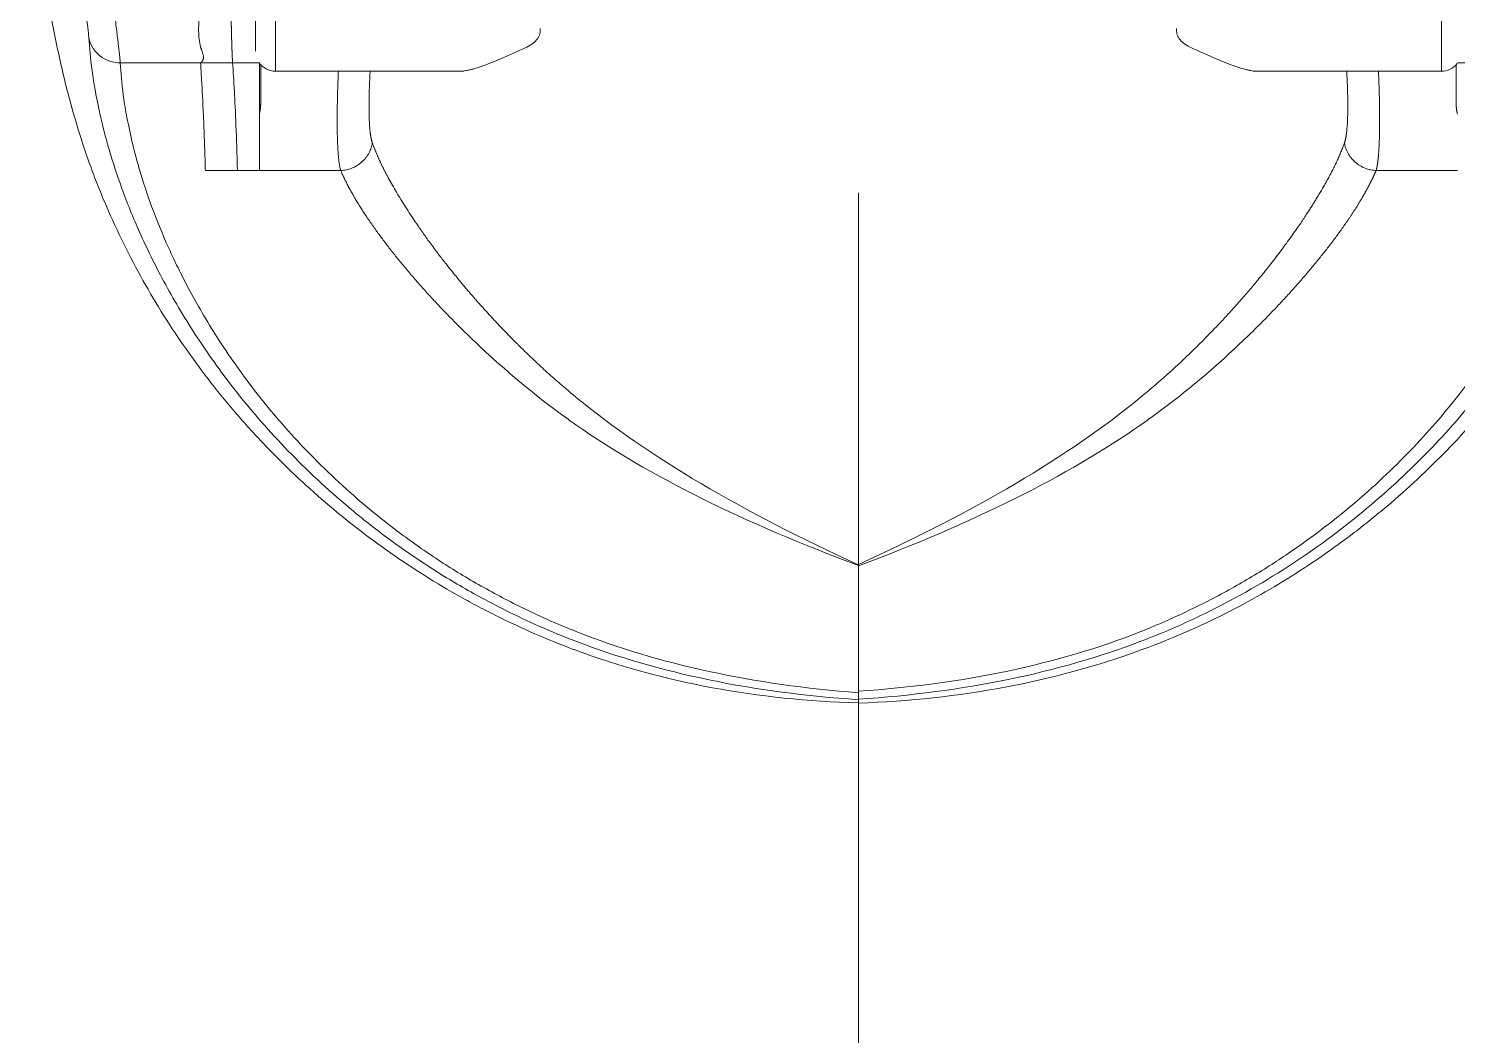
# Model space of a CAD drawing. Extents: x 3349 to 5808, y -3 to 827.
# Drawn here: x 3847.15 to 3882.69, y 324.64 to 349.69 of the extents above; entities that cross this region are included whole.
import ezdxf

# ---------------------------------------------------------------- set-up
doc = ezdxf.new("R2010")
doc.units = 0
doc.header["$LTSCALE"] = 4
doc.header["$MEASUREMENT"] = 0
doc.linetypes.add('CENTER2', pattern=[28.575, 19.05, -3.175, 3.175, -3.175])
doc.layers.add('1', color=7, linetype='CONTINUOUS')
doc.layers.add('Cneter', color=1, linetype='CENTER2', lineweight=13)

msp = doc.modelspace()

# ---------------------------------------------------------------- linework, layer by layer
at = {"layer": '1', "color": 7, "linetype": 'Continuous', "lineweight": 13}
for p, q in [((3882.287, 348.624), (3882.287, 359.71)), ((3853.288, 358.644), (3853.288, 348.624))]:
    msp.add_line(p, q, dxfattribs=at)
at = {"layer": '1', "color": 7, "linetype": 'Continuous', "lineweight": 18}
for p, q in [((3853.288, 348.624), (3857.975, 348.624)), ((3877.6, 348.624), (3882.287, 348.624))]:
    msp.add_line(p, q, dxfattribs=at)
for centre, start, end in [((3853.288, 349.124), 214.4363, 270), ((3882.287, 349.124), 270, 322.0889)]:
    msp.add_arc(centre, 0.5, start, end, dxfattribs=at)
for points, knots in [([(3867.787, 332.904), (3870.315, 332.996), (3872.652, 333.434), (3874.797, 334.217), (3875.118, 334.334), (3875.435, 334.459), (3876.373, 334.858), (3876.983, 335.155), (3878.168, 335.809), (3878.743, 336.166), (3879.583, 336.746), (3879.859, 336.946), (3880.198, 337.206), (3880.266, 337.259), (3880.401, 337.365), (3880.468, 337.418), (3880.668, 337.579), (3880.8, 337.688), (3881.452, 338.24), (3881.949, 338.704), (3882.894, 339.676), (3883.343, 340.184), (3883.978, 340.979), (3884.388, 341.521), (3884.774, 342.085), (3885.006, 342.446), (3885.052, 342.518), (3885.143, 342.664), (3885.278, 342.882), (3885.408, 343.103), (3885.663, 343.546), (3885.824, 343.845), (3886.282, 344.752), (3886.555, 345.371), (3886.852, 346.161), (3886.909, 346.32), (3887.02, 346.64), (3887.179, 347.122), (3887.319, 347.612), (3887.449, 348.106), (3887.512, 348.354), (3887.57, 348.604), (3887.609, 348.771), (3887.628, 348.854), (3887.72, 349.273), (3887.787, 349.607), (3887.911, 350.278), (3887.967, 350.613), (3888.073, 351.285), (3888.121, 351.621), (3888.256, 352.63), (3888.332, 353.303), (3888.42, 354.145), (3888.437, 354.313), (3888.47, 354.65), (3888.52, 355.155), (3888.628, 356.335), (3888.711, 357.346), (3888.862, 359.371), (3888.945, 360.721), (3889.14, 364.775), (3889.202, 367.482), (3889.206, 371.548), (3889.193, 372.904), (3889.156, 374.6), (3889.148, 374.939), (3889.129, 375.618), (3889.097, 376.635), (3889.056, 377.652), (3888.959, 379.686), (3888.874, 381.04), (3888.674, 383.746), (3888.558, 385.098), (3888.429, 386.45)], [-0.116969, -0.116969, -0.116969, -0.116969, 0, 0, 0, 0.017509, 0.017509, 0.052598, 0.052598, 0.087687, 0.087687, 0.105232, 0.105232, 0.109618, 0.109618, 0.114004, 0.114004, 0.122776, 0.122776, 0.157865, 0.157865, 0.192954, 0.192954, 0.210499, 0.228043, 0.228043, 0.232429, 0.232429, 0.236815, 0.245588, 0.245588, 0.263132, 0.263132, 0.298221, 0.298221, 0.306993, 0.306993, 0.315765, 0.33331, 0.33331, 0.342082, 0.346468, 0.346468, 0.350854, 0.350854, 0.368399, 0.368399, 0.385943, 0.385943, 0.403488, 0.403488, 0.438577, 0.438577, 0.447349, 0.447349, 0.456121, 0.473666, 0.508755, 0.508755, 0.578933, 0.578933, 0.719288, 0.719288, 0.789466, 0.789466, 0.807011, 0.807011, 0.824555, 0.859644, 0.859644, 0.929822, 0.929822, 1, 1, 1, 1]), ([(3849.427, 348.831), (3849.427, 348.833), (3849.426, 348.84), (3849.425, 348.854), (3849.423, 348.875), (3849.42, 348.904), (3849.417, 348.943), (3849.412, 348.994), (3849.405, 349.058), (3849.396, 349.138), (3849.384, 349.236), (3849.37, 349.357), (3849.353, 349.501), (3849.332, 349.675), (3849.307, 349.88), (3849.278, 350.123), (3849.246, 350.405), (3849.209, 350.733), (3849.169, 351.111), (3849.126, 351.542), (3849.079, 352.031), (3849.03, 352.582), (3848.978, 353.201), (3848.922, 353.881), (3848.866, 354.614), (3848.809, 355.384), (3848.753, 356.19), (3848.698, 357.028), (3848.644, 357.899), (3848.593, 358.801), (3848.553, 359.567), (3848.523, 360.179), (3848.502, 360.627), (3848.481, 361.079), (3848.462, 361.534), (3848.443, 361.992), (3848.425, 362.453), (3848.408, 362.917), (3848.391, 363.384), (3848.375, 363.855), (3848.361, 364.329), (3848.347, 364.806), (3848.334, 365.285), (3848.321, 365.766), (3848.31, 366.249), (3848.299, 366.733), (3848.29, 367.216), (3848.283, 367.577), (3848.279, 367.833), (3848.277, 368), (3848.274, 368.217), (3848.271, 368.482), (3848.268, 368.796), (3848.265, 369.16), (3848.262, 369.572), (3848.26, 370.032), (3848.258, 370.54), (3848.258, 371.245), (3848.261, 372.077), (3848.267, 372.967), (3848.275, 373.706), (3848.284, 374.287), (3848.293, 374.901), (3848.307, 375.728), (3848.334, 376.938), (3848.378, 378.48), (3848.417, 379.593), (3848.441, 380.23), (3848.445, 380.339), (3848.449, 380.448), (3848.453, 380.555), (3848.457, 380.662), (3848.461, 380.767), (3848.466, 380.872), (3848.47, 380.976), (3848.474, 381.079), (3848.478, 381.181), (3848.482, 381.283), (3848.486, 381.383), (3848.491, 381.482), (3848.495, 381.581), (3848.499, 381.678), (3848.503, 381.775), (3848.507, 381.871), (3848.511, 381.965), (3848.515, 382.059), (3848.519, 382.152), (3848.523, 382.244), (3848.527, 382.335), (3848.531, 382.425), (3848.535, 382.514), (3848.539, 382.602), (3848.543, 382.689), (3848.547, 382.775), (3848.551, 382.861), (3848.555, 382.945), (3848.558, 383.028), (3848.562, 383.111), (3848.566, 383.192), (3848.569, 383.272), (3848.573, 383.352), (3848.577, 383.43), (3848.58, 383.508), (3848.584, 383.584), (3848.587, 383.659), (3848.59, 383.734), (3848.594, 383.807), (3848.597, 383.88), (3848.6, 383.951), (3848.603, 384.022), (3848.607, 384.091), (3848.61, 384.159), (3848.613, 384.227), (3848.616, 384.293), (3848.619, 384.358), (3848.621, 384.423), (3848.624, 384.486), (3848.627, 384.548), (3848.63, 384.61), (3848.632, 384.67), (3848.635, 384.729), (3848.637, 384.787), (3848.64, 384.845), (3848.642, 384.901), (3848.644, 384.956), (3848.646, 385.01), (3848.648, 385.063), (3848.651, 385.116), (3848.653, 385.167), (3848.654, 385.217), (3848.656, 385.266), (3848.658, 385.314), (3848.66, 385.361), (3848.661, 385.408), (3848.663, 385.453), (3848.665, 385.497), (3848.666, 385.54), (3848.667, 385.582), (3848.669, 385.623), (3848.67, 385.663), (3848.671, 385.702), (3848.672, 385.741), (3848.673, 385.778), (3848.674, 385.814), (3848.675, 385.849), (3848.675, 385.883), (3848.676, 385.916), (3848.677, 385.948), (3848.677, 385.979), (3848.678, 386.009), (3848.678, 386.038), (3848.678, 386.066), (3848.678, 386.093), (3848.679, 386.119), (3848.679, 386.144), (3848.678, 386.168), (3848.678, 386.191), (3848.678, 386.213), (3848.678, 386.234), (3848.677, 386.254), (3848.677, 386.273), (3848.676, 386.291), (3848.676, 386.302), (3848.676, 386.307)], [0, 0, 0, 0, 0.00099, 0.002837, 0.005539, 0.009095, 0.0135, 0.018752, 0.024849, 0.031786, 0.039564, 0.048182, 0.057642, 0.067949, 0.079107, 0.09112, 0.103993, 0.117734, 0.13235, 0.147828, 0.164129, 0.181242, 0.199199, 0.218109, 0.23702, 0.255925, 0.274805, 0.29363, 0.312461, 0.331392, 0.350379, 0.359268, 0.368144, 0.376998, 0.385827, 0.394638, 0.403437, 0.412231, 0.421028, 0.429834, 0.438657, 0.447499, 0.456356, 0.465222, 0.47409, 0.482954, 0.491808, 0.500646, 0.502803, 0.505861, 0.509821, 0.514683, 0.520445, 0.527111, 0.534686, 0.543173, 0.55257, 0.562872, 0.582437, 0.59932, 0.613535, 0.625086, 0.633277, 0.649819, 0.674719, 0.707978, 0.749589, 0.7523, 0.755009, 0.757716, 0.760421, 0.763123, 0.765823, 0.768521, 0.771217, 0.77391, 0.776601, 0.77929, 0.781977, 0.784661, 0.787343, 0.790023, 0.7927, 0.795376, 0.798049, 0.800719, 0.803388, 0.806054, 0.808717, 0.811379, 0.814038, 0.816694, 0.819349, 0.822001, 0.824651, 0.827298, 0.829943, 0.832586, 0.835226, 0.837864, 0.840499, 0.843132, 0.845763, 0.848391, 0.851017, 0.853641, 0.856262, 0.858881, 0.861497, 0.864111, 0.866722, 0.869331, 0.871938, 0.874542, 0.877144, 0.879744, 0.882341, 0.884936, 0.887529, 0.89012, 0.892708, 0.895295, 0.897879, 0.900462, 0.903043, 0.905622, 0.908199, 0.910775, 0.913349, 0.915921, 0.918492, 0.921061, 0.923629, 0.926195, 0.92876, 0.931323, 0.933886, 0.936447, 0.939007, 0.941565, 0.944123, 0.946679, 0.949234, 0.951787, 0.954339, 0.95689, 0.959439, 0.961986, 0.964532, 0.967077, 0.96962, 0.972161, 0.974701, 0.977239, 0.979775, 0.98231, 0.984842, 0.987373, 0.989902, 0.99243, 0.994955, 0.997478, 1, 1, 1, 1]), ([(3852.788, 360.026), (3852.788, 359.378), (3852.788, 358.747), (3852.788, 357.527), (3852.788, 356.938), (3852.788, 355.81), (3852.788, 355.27), (3852.788, 354.248), (3852.788, 353.766), (3852.788, 352.865), (3852.788, 352.446), (3852.788, 351.677), (3852.788, 351.327), (3852.788, 350.7), (3852.788, 350.424), (3852.788, 349.949), (3852.788, 349.75), (3852.788, 349.432), (3852.788, 349.314), (3852.788, 349.161), (3852.788, 349.124), (3852.788, 349.124)], [0, 0, 0, 0, 0.100492, 0.100492, 0.200984, 0.200984, 0.301475, 0.301475, 0.401967, 0.401967, 0.502459, 0.502459, 0.602951, 0.602951, 0.703443, 0.703443, 0.803935, 0.803935, 0.904426, 0.904426, 1, 1, 1, 1]), ([(3847.146, 354.229), (3847.215, 353.55), (3847.287, 352.871), (3847.458, 351.518), (3847.555, 350.844), (3847.792, 349.505), (3847.931, 348.84), (3848.267, 347.523), (3848.464, 346.87), (3848.758, 346.064), (3848.819, 345.904), (3848.915, 345.663), (3848.947, 345.584), (3849.013, 345.424), (3849.047, 345.344), (3849.217, 344.948), (3849.361, 344.636), (3849.665, 344.021), (3849.984, 343.416), (3850.332, 342.83), (3850.876, 341.965), (3851.268, 341.407), (3851.899, 340.597), (3852.117, 340.332), (3852.455, 339.942), (3852.569, 339.813), (3852.802, 339.557), (3852.92, 339.431), (3853.277, 339.058), (3853.52, 338.816), (3854.018, 338.346), (3854.272, 338.118), (3855.049, 337.452), (3855.588, 337.034), (3856.707, 336.251), (3857.288, 335.885), (3857.965, 335.505), (3858.041, 335.463), (3858.192, 335.381), (3858.421, 335.258), (3858.651, 335.14), (3859.114, 334.911), (3859.426, 334.765), (3860.058, 334.491), (3860.377, 334.362), (3860.726, 334.232), (3860.751, 334.222), (3860.777, 334.213), (3862.945, 333.413), (3865.282, 332.979), (3867.787, 332.909)], [0, 0, 0, 0, 0.079748, 0.079748, 0.159496, 0.159496, 0.239244, 0.239244, 0.318992, 0.318992, 0.338929, 0.338929, 0.348897, 0.348897, 0.358866, 0.358866, 0.39874, 0.39874, 0.438614, 0.478488, 0.478488, 0.558236, 0.558236, 0.59811, 0.59811, 0.618047, 0.618047, 0.637984, 0.637984, 0.677858, 0.677858, 0.717732, 0.717732, 0.79748, 0.79748, 0.877228, 0.877228, 0.887196, 0.887196, 0.897165, 0.917102, 0.917102, 0.956976, 0.956976, 0.99685, 0.99685, 1, 1, 1, 1.266966, 1.266966, 1.266966, 1.266966]), ([(3851.424, 348.831), (3851.426, 348.832), (3851.43, 348.836), (3851.436, 348.841), (3851.441, 348.846), (3851.446, 348.851), (3851.451, 348.856), (3851.456, 348.862), (3851.461, 348.867), (3851.465, 348.873), (3851.469, 348.879), (3851.472, 348.884), (3851.476, 348.89), (3851.479, 348.896), (3851.482, 348.902), (3851.485, 348.908), (3851.487, 348.914), (3851.489, 348.92), (3851.491, 348.927), (3851.492, 348.933), (3851.494, 348.939), (3851.495, 348.946), (3851.496, 348.958), (3851.496, 348.977), (3851.493, 349.005), (3851.487, 349.033), (3851.479, 349.062), (3851.468, 349.095), (3851.457, 349.129), (3851.447, 349.161), (3851.438, 349.188), (3851.431, 349.212), (3851.426, 349.232), (3851.419, 349.256), (3851.412, 349.285), (3851.405, 349.319), (3851.399, 349.354), (3851.391, 349.402), (3851.383, 349.466), (3851.378, 349.547), (3851.376, 349.636), (3851.376, 349.706), (3851.378, 349.772), (3851.379, 349.841), (3851.381, 349.929), (3851.383, 350.021), (3851.384, 350.1), (3851.385, 350.238), (3851.384, 350.451), (3851.38, 350.694), (3851.375, 350.913), (3851.371, 351.099), (3851.366, 351.291), (3851.363, 351.441), (3851.361, 351.539), (3851.36, 351.609), (3851.359, 351.679), (3851.357, 351.75), (3851.356, 351.822), (3851.355, 351.894), (3851.353, 351.968), (3851.352, 352.042), (3851.351, 352.116), (3851.35, 352.192), (3851.348, 352.268), (3851.348, 352.32), (3851.347, 352.345)], [0, 0, 0, 0, 0.004053, 0.008104, 0.012151, 0.016197, 0.020239, 0.02428, 0.028319, 0.032356, 0.036391, 0.040425, 0.044458, 0.04849, 0.052521, 0.056551, 0.060581, 0.064611, 0.06864, 0.07267, 0.076701, 0.080732, 0.084763, 0.099264, 0.114893, 0.13166, 0.145045, 0.161724, 0.181698, 0.195223, 0.20728, 0.217868, 0.226988, 0.23464, 0.248939, 0.262985, 0.276778, 0.290318, 0.319752, 0.348739, 0.376881, 0.409931, 0.417751, 0.439058, 0.473853, 0.496098, 0.518302, 0.540462, 0.608641, 0.682198, 0.714677, 0.757463, 0.804122, 0.835477, 0.849187, 0.862897, 0.876608, 0.890318, 0.904028, 0.917739, 0.931449, 0.945159, 0.958869, 0.97258, 0.98629, 1, 1, 1, 1]), ([(3852.221, 348.831), (3852.22, 348.834), (3852.22, 348.839), (3852.22, 348.848), (3852.219, 348.858), (3852.218, 348.867), (3852.218, 348.877), (3852.217, 348.887), (3852.217, 348.897), (3852.216, 348.908), (3852.216, 348.918), (3852.215, 348.929), (3852.214, 348.941), (3852.214, 348.952), (3852.213, 348.964), (3852.213, 348.976), (3852.212, 348.988), (3852.212, 349), (3852.211, 349.013), (3852.21, 349.026), (3852.21, 349.039), (3852.209, 349.052), (3852.209, 349.066), (3852.208, 349.079), (3852.208, 349.093), (3852.207, 349.108), (3852.207, 349.122), (3852.206, 349.137), (3852.205, 349.152), (3852.205, 349.167), (3852.204, 349.183), (3852.204, 349.199), (3852.203, 349.215), (3852.203, 349.231), (3852.202, 349.247), (3852.202, 349.264), (3852.201, 349.281), (3852.201, 349.298), (3852.2, 349.316), (3852.2, 349.333), (3852.199, 349.351), (3852.198, 349.369), (3852.198, 349.388), (3852.197, 349.406), (3852.197, 349.425), (3852.196, 349.444), (3852.196, 349.464), (3852.195, 349.483), (3852.195, 349.503), (3852.194, 349.523), (3852.194, 349.544), (3852.193, 349.564), (3852.193, 349.585), (3852.192, 349.606), (3852.192, 349.627), (3852.191, 349.649), (3852.191, 349.671), (3852.19, 349.693), (3852.19, 349.715), (3852.189, 349.738), (3852.189, 349.76), (3852.188, 349.783), (3852.188, 349.807), (3852.187, 349.83), (3852.186, 349.854), (3852.186, 349.878), (3852.185, 349.902), (3852.185, 349.927), (3852.184, 349.951), (3852.184, 349.976), (3852.184, 350.002), (3852.183, 350.027), (3852.183, 350.053), (3852.182, 350.079), (3852.182, 350.105), (3852.181, 350.131), (3852.181, 350.158), (3852.18, 350.185), (3852.18, 350.212), (3852.179, 350.24), (3852.179, 350.267), (3852.178, 350.295), (3852.178, 350.323), (3852.177, 350.352), (3852.177, 350.38), (3852.176, 350.409), (3852.176, 350.438), (3852.175, 350.468), (3852.175, 350.497), (3852.174, 350.527), (3852.174, 350.557), (3852.173, 350.587), (3852.173, 350.618), (3852.173, 350.649), (3852.172, 350.68), (3852.172, 350.711), (3852.171, 350.743), (3852.171, 350.764), (3852.171, 350.774)], [0, 0, 0, 0, 0.010183, 0.020371, 0.030565, 0.040763, 0.050966, 0.061173, 0.071386, 0.081604, 0.091826, 0.102054, 0.112286, 0.122524, 0.132766, 0.143013, 0.153265, 0.163522, 0.173784, 0.184051, 0.194323, 0.204599, 0.214881, 0.225167, 0.235459, 0.245755, 0.256056, 0.266362, 0.276673, 0.286989, 0.29731, 0.307636, 0.317967, 0.328302, 0.338643, 0.348988, 0.359338, 0.369694, 0.380054, 0.390419, 0.400789, 0.411164, 0.421544, 0.431928, 0.442318, 0.452713, 0.463112, 0.473516, 0.483926, 0.49434, 0.504759, 0.515183, 0.525612, 0.536046, 0.546485, 0.556928, 0.567377, 0.57783, 0.588289, 0.598752, 0.609221, 0.619694, 0.630172, 0.640655, 0.651143, 0.661635, 0.672133, 0.682636, 0.693143, 0.703656, 0.714173, 0.724696, 0.735223, 0.745755, 0.756292, 0.766834, 0.777381, 0.787933, 0.798489, 0.809051, 0.819617, 0.830189, 0.840765, 0.851346, 0.861933, 0.872524, 0.88312, 0.893721, 0.904326, 0.914937, 0.925553, 0.936173, 0.946799, 0.957429, 0.968065, 0.978705, 0.98935, 1, 1, 1, 1]), ([(3859.537, 349.221), (3859.601, 349.252), (3859.655, 349.285), (3859.743, 349.354), (3859.778, 349.391), (3859.819, 349.449), (3859.83, 349.469), (3859.849, 349.51), (3859.857, 349.531), (3859.873, 349.595), (3859.876, 349.639), (3859.873, 349.685)], [0, 0, 0, 0, 0.25, 0.25, 0.5, 0.5, 0.625, 0.625, 0.75, 0.75, 1, 1, 1, 1]), ([(3876.039, 349.222), (3875.975, 349.253), (3875.921, 349.286), (3875.832, 349.355), (3875.796, 349.392), (3875.755, 349.45), (3875.744, 349.47), (3875.724, 349.511), (3875.717, 349.532), (3875.7, 349.596), (3875.696, 349.64), (3875.7, 349.686)], [0, 0, 0, 0, 0.25, 0.25, 0.5, 0.5, 0.625, 0.625, 0.75, 0.75, 1, 1, 1, 1]), ([(3859.531, 349.222), (3859.305, 349.116), (3859.098, 349.022), (3858.723, 348.862), (3858.554, 348.795), (3858.333, 348.719), (3858.264, 348.697), (3858.169, 348.67), (3858.124, 348.659), (3858.082, 348.649), (3858.055, 348.644), (3858.041, 348.641), (3857.975, 348.629), (3857.929, 348.624), (3857.89, 348.624)], [0, 0, 0, 0, 0.284535, 0.284535, 0.569071, 0.569071, 0.711339, 0.711339, 0.782473, 0.81804, 0.81804, 0.853606, 0.853606, 1, 1, 1, 1]), ([(3876.042, 349.223), (3876.268, 349.116), (3876.475, 349.022), (3876.851, 348.862), (3877.02, 348.796), (3877.241, 348.719), (3877.31, 348.697), (3877.405, 348.671), (3877.45, 348.659), (3877.492, 348.649), (3877.52, 348.644), (3877.533, 348.641), (3877.599, 348.629), (3877.645, 348.624), (3877.685, 348.624)], [0, 0, 0, 0, 0.284394, 0.284394, 0.568788, 0.568788, 0.710985, 0.710985, 0.782084, 0.817633, 0.817633, 0.853182, 0.853182, 1, 1, 1, 1]), ([(3867.787, 333.163), (3865.168, 333.362), (3862.832, 333.867), (3860.781, 334.679), (3860.285, 334.875), (3859.417, 335.263), (3858.257, 335.885), (3857.262, 336.502), (3856.348, 337.148), (3855.237, 338.034), (3854.038, 339.164), (3852.86, 340.519), (3851.917, 341.84), (3851.177, 343.089), (3850.608, 344.24), (3850.186, 345.284), (3849.939, 346.045), (3849.791, 346.579), (3849.703, 346.939), (3849.634, 347.259), (3849.559, 347.642), (3849.521, 347.886), (3849.462, 348.335), (3849.445, 348.583), (3849.427, 348.831)], [-0.17412, -0.17412, -0.17412, -0.17412, 0, 0, 0, 0.042047, 0.07626, 0.110472, 0.144685, 0.178898, 0.247323, 0.315748, 0.384173, 0.452598, 0.521024, 0.589449, 0.657874, 0.692087, 0.726299, 0.760512, 0.794724, 0.86315, 0.86315, 1, 1, 1, 1]), ([(3852.341, 346.153), (3852.341, 346.153), (3852.329, 346.589), (3852.304, 347.359), (3852.264, 348.18), (3852.236, 348.609), (3852.221, 348.829)], [0, 0, 0, 0, 0.000177, 0.307553, 0.641069, 1, 1, 1, 1]), ([(3852.887, 346.151), (3852.887, 346.152), (3852.887, 346.371), (3852.887, 346.774), (3852.887, 347.3), (3852.887, 347.748), (3852.887, 348.145), (3852.887, 348.499), (3852.887, 348.72), (3852.887, 348.831)], [0, 0, 0, 0, 0.000611, 0.154049, 0.30752, 0.474083, 0.64065, 0.820327, 1, 1, 1, 1]), ([(3886.142, 348.831), (3886.124, 348.585), (3886.107, 348.338), (3886.05, 347.892), (3886.025, 347.73), (3885.961, 347.37), (3885.921, 347.171), (3885.818, 346.721), (3885.755, 346.47), (3885.595, 345.92), (3885.499, 345.62), (3885.149, 344.659), (3884.835, 343.934), (3883.982, 342.353), (3883.444, 341.496), (3882.409, 340.171), (3882.026, 339.723), (3881.385, 339.048), (3881.16, 338.823), (3880.688, 338.374), (3880.44, 338.15), (3879.663, 337.484), (3879.098, 337.047), (3878.172, 336.418), (3877.849, 336.213), (3877.177, 335.814), (3876.828, 335.621), (3876.283, 335.342), (3876.098, 335.251), (3875.721, 335.073), (3875.53, 334.987), (3875.238, 334.861), (3875.14, 334.819), (3874.961, 334.745), (3874.88, 334.713), (3874.798, 334.68), (3872.747, 333.869), (3870.41, 333.376), (3867.787, 333.199)], [0, 0, 0, 0, 0.1358, 0.1358, 0.203701, 0.203701, 0.271601, 0.271601, 0.339501, 0.339501, 0.407401, 0.407401, 0.543201, 0.543201, 0.679002, 0.679002, 0.746902, 0.746902, 0.780852, 0.780852, 0.814802, 0.814802, 0.882702, 0.882702, 0.916653, 0.916653, 0.950603, 0.950603, 0.967578, 0.967578, 0.984553, 0.984553, 0.99304, 0.99304, 1, 1, 1, 1.17485, 1.17485, 1.17485, 1.17485])]:
    msp.add_open_spline(points, degree=3, knots=knots, dxfattribs=at)
at = {"layer": '1', "color": 7, "linetype": 'Continuous', "lineweight": 13}
for points, knots in [([(3848.132, 354.33), (3848.159, 354.004), (3848.186, 353.691), (3848.239, 353.094), (3848.265, 352.81), (3848.305, 352.405), (3848.318, 352.273), (3848.344, 352.018), (3848.357, 351.894), (3848.382, 351.654), (3848.395, 351.538), (3848.42, 351.314), (3848.458, 350.991), (3848.493, 350.705), (3848.536, 350.359), (3848.556, 350.204), (3848.609, 349.792), (3848.634, 349.59), (3848.644, 349.461)], [0, 0, 0, 0, 0.125, 0.125, 0.25, 0.25, 0.3125, 0.3125, 0.375, 0.375, 0.4375, 0.4375, 0.5, 0.625, 0.625, 0.75, 0.75, 1, 1, 1, 1]), ([(3848.644, 349.461), (3848.663, 349.207), (3848.682, 348.95), (3848.745, 348.482), (3848.785, 348.226), (3848.863, 347.824), (3848.937, 347.486), (3849.029, 347.105), (3849.185, 346.538), (3849.446, 345.73), (3849.888, 344.623), (3850.484, 343.405), (3851.257, 342.089), (3852.24, 340.698), (3853.467, 339.272), (3854.716, 338.084), (3855.872, 337.151), (3856.824, 336.469), (3857.861, 335.819), (3859.147, 335.12), (3860.146, 334.677), (3860.759, 334.442), (3862.838, 333.647), (3865.181, 333.162), (3867.787, 332.989)], [0, 0, 0, 0, 0.135863, 0.135863, 0.203794, 0.23776, 0.271725, 0.305691, 0.339657, 0.407588, 0.475519, 0.543451, 0.611382, 0.679313, 0.747245, 0.815176, 0.849142, 0.883107, 0.917073, 0.951039, 1, 1, 1, 1.166169, 1.166169, 1.166169, 1.166169]), ([(3849.427, 348.831), (3849.258, 348.83), (3848.972, 348.921), (3848.723, 349.214), (3848.661, 349.38), (3848.644, 349.461)], [0, 0, 0, 0, 0.501694, 0.752557, 1, 1, 1, 1]), ([(3867.787, 333), (3870.412, 333.175), (3872.755, 333.656), (3874.816, 334.443), (3875.003, 334.514), (3875.606, 334.755), (3876.99, 335.393), (3878.783, 336.446), (3880.591, 337.831), (3882.102, 339.265), (3883.74, 341.168), (3885.178, 343.451), (3886.024, 345.399), (3886.439, 346.69), (3886.643, 347.501), (3886.773, 348.139), (3886.878, 348.823), (3886.906, 349.207), (3886.925, 349.462)], [-0.165244, -0.165244, -0.165244, -0.165244, 0, 0, 0, 0.014962, 0.048929, 0.116863, 0.184796, 0.25273, 0.320664, 0.456531, 0.592398, 0.660332, 0.728265, 0.796199, 0.864133, 1, 1, 1, 1]), ([(3852.887, 348.831), (3852.876, 348.83), (3852.855, 348.83), (3852.824, 348.83), (3852.792, 348.83), (3852.759, 348.829), (3852.727, 348.829), (3852.694, 348.829), (3852.662, 348.829), (3852.629, 348.829), (3852.595, 348.829), (3852.559, 348.829), (3852.517, 348.829), (3852.468, 348.829), (3852.414, 348.829), (3852.354, 348.829), (3852.289, 348.829), (3852.244, 348.829), (3852.221, 348.829)], [0, 0, 0, 0, 0.04751, 0.095306, 0.143392, 0.19177, 0.240445, 0.289419, 0.338696, 0.388279, 0.438171, 0.488375, 0.553601, 0.626844, 0.708106, 0.797386, 0.894684, 1, 1, 1, 1]), ([(3852.921, 347.859), (3852.921, 347.935), (3852.92, 348.201), (3852.919, 348.517), (3852.919, 348.755), (3852.919, 348.794)], [0, 0, 0, 0, 0.253735, 0.875115, 1, 1, 1, 1]), ([(3882.655, 348.785), (3882.655, 348.773), (3882.655, 348.552), (3882.654, 348.238), (3882.653, 347.948), (3882.653, 347.859)], [0, 0, 0, 0, 0.038603, 0.700778, 1, 1, 1, 1]), ([(3851.543, 346.154), (3851.539, 346.292), (3851.533, 346.489), (3851.525, 346.732), (3851.514, 347.078), (3851.488, 347.727), (3851.464, 348.156), (3851.449, 348.415)], [0, 0, 0, 0, 0.125, 0.1875, 0.25, 0.5, 1, 1, 1, 1]), ([(3854.852, 348.623), (3854.848, 348.55), (3854.843, 348.423), (3854.835, 348.226), (3854.829, 348.015), (3854.824, 347.758), (3854.821, 347.464), (3854.823, 347.144), (3854.829, 346.917), (3854.835, 346.776), (3854.838, 346.718), (3854.841, 346.663), (3854.845, 346.611), (3854.848, 346.563), (3854.852, 346.518), (3854.856, 346.475), (3854.86, 346.435), (3854.864, 346.398), (3854.868, 346.364), (3854.873, 346.332), (3854.877, 346.303), (3854.882, 346.275), (3854.887, 346.25), (3854.891, 346.227), (3854.896, 346.206), (3854.901, 346.187), (3854.905, 346.169), (3854.908, 346.159), (3854.91, 346.153)], [0, 0, 0, 0, 0.065398, 0.114739, 0.180023, 0.261229, 0.358345, 0.471388, 0.600412, 0.627009, 0.652987, 0.678346, 0.703087, 0.727211, 0.750716, 0.773604, 0.795874, 0.817527, 0.838562, 0.858978, 0.878777, 0.897959, 0.916521, 0.934464, 0.951784, 0.968481, 0.984553, 1, 1, 1, 1]), ([(3855.643, 348.623), (3855.639, 348.578), (3855.631, 348.441), (3855.621, 348.216), (3855.615, 347.997), (3855.614, 347.829), (3855.614, 347.706), (3855.615, 347.59), (3855.618, 347.478), (3855.622, 347.373), (3855.628, 347.274), (3855.635, 347.182), (3855.642, 347.117), (3855.647, 347.073), (3855.65, 347.05), (3855.653, 347.027), (3855.657, 347.004), (3855.661, 346.983), (3855.664, 346.963), (3855.668, 346.943), (3855.673, 346.924), (3855.677, 346.906), (3855.681, 346.889), (3855.686, 346.873), (3855.691, 346.858), (3855.695, 346.848), (3855.696, 346.843)], [0, 0, 0, 0, 0.05748, 0.174175, 0.291985, 0.351636, 0.410799, 0.469746, 0.528751, 0.587831, 0.646774, 0.705853, 0.765335, 0.783592, 0.801783, 0.819917, 0.838002, 0.856047, 0.874061, 0.892051, 0.910028, 0.927999, 0.945973, 0.963958, 0.981965, 1, 1, 1, 1]), ([(3879.931, 348.623), (3879.934, 348.589), (3879.943, 348.441), (3879.952, 348.232), (3879.959, 347.973), (3879.961, 347.754), (3879.958, 347.54), (3879.953, 347.386), (3879.946, 347.275), (3879.94, 347.195), (3879.933, 347.121), (3879.927, 347.071), (3879.922, 347.041), (3879.92, 347.027), (3879.918, 347.012), (3879.916, 346.998), (3879.913, 346.983), (3879.91, 346.967), (3879.907, 346.952), (3879.904, 346.936), (3879.9, 346.92), (3879.896, 346.904), (3879.892, 346.889), (3879.888, 346.873), (3879.883, 346.858), (3879.879, 346.848), (3879.878, 346.843)], [0, 0, 0, 0, 0.042881, 0.189319, 0.269557, 0.391849, 0.497276, 0.595429, 0.646756, 0.697653, 0.748118, 0.798149, 0.808509, 0.819498, 0.831114, 0.843357, 0.856226, 0.86972, 0.883838, 0.898579, 0.913942, 0.929924, 0.946523, 0.963738, 0.981565, 1, 1, 1, 1]), ([(3880.664, 346.153), (3880.665, 346.156), (3880.666, 346.162), (3880.669, 346.17), (3880.671, 346.179), (3880.674, 346.189), (3880.676, 346.199), (3880.679, 346.209), (3880.681, 346.22), (3880.683, 346.231), (3880.686, 346.243), (3880.688, 346.256), (3880.691, 346.269), (3880.693, 346.282), (3880.695, 346.296), (3880.698, 346.311), (3880.7, 346.326), (3880.702, 346.342), (3880.705, 346.359), (3880.707, 346.376), (3880.709, 346.394), (3880.711, 346.412), (3880.713, 346.431), (3880.716, 346.451), (3880.718, 346.472), (3880.72, 346.493), (3880.722, 346.516), (3880.724, 346.538), (3880.725, 346.562), (3880.727, 346.587), (3880.729, 346.612), (3880.731, 346.638), (3880.733, 346.665), (3880.734, 346.693), (3880.736, 346.721), (3880.737, 346.751), (3880.742, 346.84), (3880.747, 346.993), (3880.751, 347.219), (3880.752, 347.444), (3880.751, 347.662), (3880.748, 347.871), (3880.743, 348.066), (3880.738, 348.245), (3880.731, 348.429), (3880.725, 348.553), (3880.722, 348.623)], [0, 0, 0, 0, 0.008021, 0.016202, 0.024544, 0.033045, 0.041706, 0.050527, 0.059507, 0.068647, 0.077946, 0.087403, 0.097019, 0.106793, 0.116726, 0.126816, 0.137064, 0.147471, 0.158035, 0.168758, 0.179638, 0.190677, 0.201874, 0.213228, 0.224741, 0.236412, 0.248241, 0.260228, 0.272372, 0.284675, 0.297136, 0.309755, 0.322533, 0.335468, 0.348561, 0.361813, 0.375223, 0.466438, 0.551622, 0.630799, 0.703991, 0.771209, 0.832461, 0.887744, 0.937053, 1, 1, 1, 1]), ([(3852.887, 347.559), (3852.888, 347.565), (3852.891, 347.577), (3852.895, 347.595), (3852.898, 347.613), (3852.902, 347.631), (3852.905, 347.649), (3852.907, 347.667), (3852.91, 347.685), (3852.912, 347.703), (3852.914, 347.721), (3852.916, 347.738), (3852.917, 347.756), (3852.918, 347.774), (3852.919, 347.791), (3852.92, 347.808), (3852.921, 347.825), (3852.921, 347.842), (3852.921, 347.854), (3852.921, 347.859)], [0, 0, 0, 0, 0.063045, 0.125553, 0.187526, 0.248966, 0.309875, 0.370254, 0.430107, 0.489434, 0.548237, 0.606519, 0.664282, 0.721527, 0.778257, 0.83447, 0.890165, 0.945342, 1, 1, 1, 1]), ([(3882.653, 347.859), (3882.653, 347.854), (3882.653, 347.843), (3882.653, 347.826), (3882.654, 347.809), (3882.654, 347.791), (3882.655, 347.774), (3882.657, 347.757), (3882.658, 347.739), (3882.66, 347.721), (3882.662, 347.704), (3882.664, 347.686), (3882.666, 347.668), (3882.669, 347.65), (3882.672, 347.632), (3882.676, 347.614), (3882.679, 347.595), (3882.683, 347.577), (3882.686, 347.565), (3882.687, 347.559)], [0, 0, 0, 0, 0.054293, 0.109153, 0.164578, 0.220566, 0.277116, 0.334228, 0.391903, 0.450142, 0.508947, 0.56832, 0.628264, 0.688779, 0.749868, 0.811533, 0.873775, 0.936597, 1, 1, 1, 1]), ([(3854.91, 346.153), (3854.954, 346.155), (3855, 346.16), (3855.092, 346.179), (3855.139, 346.193), (3855.23, 346.229), (3855.274, 346.251), (3855.359, 346.303), (3855.399, 346.333), (3855.474, 346.399), (3855.508, 346.435), (3855.567, 346.512), (3855.593, 346.552), (3855.637, 346.635), (3855.654, 346.677), (3855.681, 346.761), (3855.691, 346.803), (3855.696, 346.843)], [0, 0, 0, 0, 0.125, 0.125, 0.25, 0.25, 0.375, 0.375, 0.5, 0.5, 0.625, 0.625, 0.75, 0.75, 0.875, 0.875, 1, 1, 1, 1]), ([(3855.696, 346.843), (3855.7, 346.833), (3855.707, 346.814), (3855.718, 346.784), (3855.729, 346.755), (3855.74, 346.726), (3855.751, 346.696), (3855.763, 346.667), (3855.774, 346.638), (3855.786, 346.609), (3855.798, 346.58), (3855.811, 346.551), (3855.823, 346.522), (3855.836, 346.493), (3855.849, 346.465), (3855.861, 346.436), (3855.875, 346.407), (3855.888, 346.379), (3855.901, 346.35), (3855.915, 346.322), (3855.928, 346.293), (3855.942, 346.265), (3855.956, 346.237), (3855.97, 346.209), (3855.984, 346.18), (3855.998, 346.152), (3856.013, 346.124), (3856.027, 346.096), (3856.042, 346.068), (3856.057, 346.041), (3856.071, 346.013), (3856.086, 345.985), (3856.127, 345.911), (3856.195, 345.788), (3856.297, 345.613), (3856.406, 345.433), (3856.523, 345.246), (3856.642, 345.061), (3856.77, 344.868), (3856.914, 344.659), (3857.087, 344.415), (3857.267, 344.17), (3857.44, 343.944), (3857.585, 343.76), (3857.71, 343.603), (3857.813, 343.477), (3857.894, 343.379), (3857.95, 343.312), (3858.003, 343.248), (3858.063, 343.177), (3858.138, 343.09), (3858.212, 343.005), (3858.286, 342.92), (3858.36, 342.837), (3858.433, 342.755), (3858.506, 342.675), (3858.578, 342.595), (3858.649, 342.518), (3858.721, 342.441), (3858.791, 342.366), (3858.861, 342.292), (3858.93, 342.219), (3858.998, 342.148), (3859.066, 342.079), (3859.132, 342.01), (3859.198, 341.944), (3859.263, 341.878), (3859.327, 341.814), (3859.39, 341.752), (3859.452, 341.691), (3859.601, 341.546), (3859.837, 341.322), (3860.165, 341.024), (3860.477, 340.752), (3860.683, 340.579), (3860.778, 340.501), (3862.562, 339.037), (3864.912, 337.654), (3867.787, 336.346)], [0, 0, 0, 0, 0.005728, 0.011431, 0.017109, 0.022762, 0.028389, 0.033991, 0.039568, 0.04512, 0.050646, 0.056147, 0.061623, 0.067074, 0.0725, 0.0779, 0.083276, 0.088626, 0.09395, 0.09925, 0.104524, 0.109774, 0.114998, 0.120197, 0.12537, 0.130519, 0.135642, 0.14074, 0.145813, 0.150861, 0.155884, 0.160881, 0.165853, 0.195918, 0.22643, 0.257389, 0.288797, 0.320653, 0.349257, 0.382799, 0.421278, 0.464695, 0.497405, 0.525582, 0.549225, 0.568335, 0.582912, 0.592955, 0.598465, 0.611588, 0.624495, 0.637184, 0.649656, 0.661912, 0.67395, 0.685771, 0.697374, 0.708761, 0.719931, 0.730884, 0.74162, 0.752139, 0.762441, 0.772525, 0.782393, 0.792044, 0.801479, 0.810696, 0.819696, 0.82848, 0.837047, 0.882164, 0.925122, 0.965926, 1, 1, 1, 1.638019, 1.638019, 1.638019, 1.638019]), ([(3867.787, 336.356), (3870.661, 337.657), (3873.01, 339.036), (3874.791, 340.497), (3874.857, 340.551), (3875.11, 340.762), (3875.547, 341.144), (3875.964, 341.536), (3876.272, 341.839), (3876.476, 342.045), (3876.688, 342.265), (3876.908, 342.498), (3877.133, 342.745), (3877.363, 343.005), (3877.551, 343.224), (3877.744, 343.456), (3877.985, 343.751), (3878.228, 344.065), (3878.429, 344.336), (3878.554, 344.51), (3878.666, 344.668), (3878.764, 344.81), (3878.85, 344.939), (3878.925, 345.051), (3878.991, 345.152), (3879.05, 345.245), (3879.107, 345.335), (3879.154, 345.412), (3879.193, 345.475), (3879.225, 345.528), (3879.257, 345.58), (3879.288, 345.633), (3879.319, 345.686), (3879.35, 345.739), (3879.381, 345.793), (3879.411, 345.846), (3879.441, 345.9), (3879.471, 345.954), (3879.5, 346.008), (3879.529, 346.063), (3879.558, 346.117), (3879.586, 346.172), (3879.613, 346.227), (3879.64, 346.282), (3879.667, 346.337), (3879.693, 346.393), (3879.718, 346.448), (3879.743, 346.504), (3879.767, 346.56), (3879.791, 346.617), (3879.814, 346.673), (3879.836, 346.73), (3879.857, 346.786), (3879.871, 346.824), (3879.878, 346.843)], [-0.636479, -0.636479, -0.636479, -0.636479, 0, 0, 0, 0.023611, 0.091384, 0.165129, 0.192677, 0.222366, 0.254196, 0.288168, 0.324283, 0.36254, 0.402941, 0.421884, 0.466344, 0.53632, 0.565702, 0.592909, 0.617941, 0.640799, 0.661483, 0.679992, 0.695821, 0.711269, 0.726336, 0.741021, 0.749889, 0.758845, 0.767887, 0.777017, 0.786234, 0.795539, 0.804931, 0.81441, 0.823977, 0.833631, 0.843373, 0.853202, 0.863118, 0.873122, 0.883214, 0.893393, 0.903659, 0.914013, 0.924455, 0.934984, 0.945601, 0.956306, 0.967098, 0.977978, 0.988945, 1, 1, 1, 1]), ([(3879.878, 346.843), (3879.883, 346.803), (3879.893, 346.761), (3879.92, 346.677), (3879.937, 346.635), (3879.98, 346.552), (3880.006, 346.512), (3880.066, 346.435), (3880.1, 346.399), (3880.174, 346.333), (3880.215, 346.303), (3880.3, 346.251), (3880.344, 346.229), (3880.435, 346.193), (3880.482, 346.179), (3880.574, 346.16), (3880.62, 346.155), (3880.664, 346.153)], [0, 0, 0, 0, 0.125, 0.125, 0.25, 0.25, 0.375, 0.375, 0.5, 0.5, 0.625, 0.625, 0.75, 0.75, 0.875, 0.875, 1, 1, 1, 1]), ([(3867.787, 336.327), (3864.937, 337.389), (3862.586, 338.553), (3860.762, 339.826), (3860.673, 339.888), (3860.405, 340.079), (3859.97, 340.405), (3859.443, 340.827), (3858.912, 341.279), (3858.376, 341.766), (3857.86, 342.264), (3857.451, 342.685), (3857.139, 343.019), (3856.914, 343.269), (3856.698, 343.516), (3856.492, 343.758), (3856.298, 343.995), (3856.116, 344.226), (3855.944, 344.452), (3855.822, 344.619), (3855.743, 344.73), (3855.703, 344.787), (3855.663, 344.843), (3855.625, 344.899), (3855.587, 344.955), (3855.55, 345.01), (3855.513, 345.065), (3855.478, 345.119), (3855.443, 345.173), (3855.409, 345.226), (3855.376, 345.279), (3855.344, 345.332), (3855.312, 345.384), (3855.281, 345.435), (3855.251, 345.486), (3855.222, 345.537), (3855.193, 345.587), (3855.165, 345.637), (3855.138, 345.686), (3855.112, 345.735), (3855.086, 345.783), (3855.062, 345.831), (3855.038, 345.879), (3855.014, 345.926), (3854.992, 345.972), (3854.97, 346.018), (3854.949, 346.064), (3854.929, 346.109), (3854.916, 346.138), (3854.91, 346.153)], [-0.561155, -0.561155, -0.561155, -0.561155, 0, 0, 0, 0.027418, 0.083504, 0.141789, 0.209279, 0.27821, 0.35207, 0.426585, 0.464447, 0.502357, 0.540323, 0.57835, 0.615674, 0.652826, 0.68981, 0.726632, 0.736326, 0.746, 0.755653, 0.765287, 0.774901, 0.784496, 0.794071, 0.803626, 0.813162, 0.822679, 0.832176, 0.841655, 0.851114, 0.860555, 0.869977, 0.879381, 0.888766, 0.898133, 0.907481, 0.916812, 0.926125, 0.93542, 0.944697, 0.953957, 0.963199, 0.972425, 0.981633, 0.990825, 1, 1, 1, 1]), ([(3880.664, 346.153), (3880.661, 346.146), (3880.654, 346.131), (3880.645, 346.109), (3880.635, 346.086), (3880.624, 346.064), (3880.614, 346.041), (3880.604, 346.018), (3880.593, 345.995), (3880.582, 345.972), (3880.571, 345.949), (3880.559, 345.926), (3880.548, 345.902), (3880.536, 345.879), (3880.524, 345.855), (3880.512, 345.831), (3880.5, 345.807), (3880.488, 345.783), (3880.475, 345.759), (3880.462, 345.735), (3880.449, 345.711), (3880.436, 345.686), (3880.422, 345.662), (3880.409, 345.637), (3880.395, 345.612), (3880.381, 345.587), (3880.367, 345.562), (3880.352, 345.537), (3880.338, 345.512), (3880.323, 345.487), (3880.308, 345.461), (3880.293, 345.435), (3880.278, 345.41), (3880.262, 345.384), (3880.246, 345.358), (3880.23, 345.332), (3880.214, 345.306), (3880.198, 345.28), (3880.182, 345.253), (3880.165, 345.227), (3880.148, 345.2), (3880.131, 345.173), (3880.114, 345.147), (3880.096, 345.12), (3880.079, 345.093), (3880.061, 345.065), (3880.043, 345.038), (3880.025, 345.011), (3880.006, 344.983), (3879.988, 344.956), (3879.969, 344.928), (3879.95, 344.9), (3879.931, 344.872), (3879.911, 344.844), (3879.892, 344.816), (3879.872, 344.788), (3879.852, 344.759), (3879.832, 344.731), (3879.812, 344.702), (3879.746, 344.611), (3879.632, 344.454), (3879.46, 344.229), (3879.279, 343.999), (3879.086, 343.763), (3878.882, 343.522), (3878.667, 343.277), (3878.443, 343.028), (3878.135, 342.697), (3877.73, 342.28), (3877.221, 341.788), (3876.695, 341.308), (3876.17, 340.859), (3875.641, 340.434), (3875.191, 340.095), (3874.91, 339.895), (3874.811, 339.826), (3872.986, 338.551), (3870.635, 337.383), (3867.787, 336.317)], [0, 0, 0, 0, 0.004585, 0.009173, 0.013766, 0.018363, 0.022964, 0.027569, 0.032178, 0.036792, 0.041409, 0.046031, 0.050657, 0.055287, 0.059921, 0.06456, 0.069203, 0.07385, 0.078502, 0.083158, 0.087818, 0.092482, 0.097151, 0.101825, 0.106503, 0.111185, 0.115872, 0.120563, 0.125259, 0.129959, 0.134664, 0.139373, 0.144087, 0.148805, 0.153528, 0.158256, 0.162988, 0.167725, 0.172466, 0.177212, 0.181963, 0.186719, 0.191479, 0.196244, 0.201014, 0.205788, 0.210567, 0.215351, 0.22014, 0.224933, 0.229731, 0.234534, 0.239342, 0.244155, 0.248973, 0.253795, 0.258623, 0.263455, 0.268292, 0.273134, 0.309805, 0.346655, 0.383689, 0.42091, 0.458712, 0.496447, 0.534123, 0.571744, 0.645487, 0.718698, 0.78653, 0.852794, 0.912162, 0.969643, 1, 1, 1, 1.561804, 1.561804, 1.561804, 1.561804])]:
    msp.add_open_spline(points, degree=3, knots=knots, dxfattribs=at)
for points in [[(3849.427, 348.831), (3850.092, 348.831), (3850.758, 348.831), (3851.424, 348.831)], [(3851.449, 348.415), (3851.44, 348.559), (3851.432, 348.695), (3851.424, 348.831)], [(3851.424, 348.831), (3851.689, 348.831), (3851.955, 348.831), (3852.221, 348.831)], [(3852.221, 348.829), (3852.221, 348.829), (3852.221, 348.83), (3852.221, 348.831)], [(3883.987, 348.83), (3883.554, 348.83), (3883.12, 348.83), (3882.687, 348.83)], [(3851.543, 346.154), (3851.547, 346.154), (3851.55, 346.154), (3851.554, 346.154)], [(3851.554, 346.154), (3851.816, 346.154), (3852.079, 346.153), (3852.341, 346.152)], [(3852.887, 346.153), (3852.705, 346.153), (3852.523, 346.154), (3852.341, 346.154)], [(3852.887, 346.153), (3853.561, 346.153), (3854.236, 346.153), (3854.91, 346.153)], [(3880.664, 346.153), (3881.338, 346.153), (3882.013, 346.153), (3882.687, 346.153)]]:
    msp.add_open_spline(points, degree=3, dxfattribs=at)
at = {"layer": 'Cneter', "lineweight": 5, "ltscale": 0.5}
msp.add_line((3867.787, 136.048), (3867.787, 389.568), dxfattribs=at)

doc.saveas('drawing.dxf')
